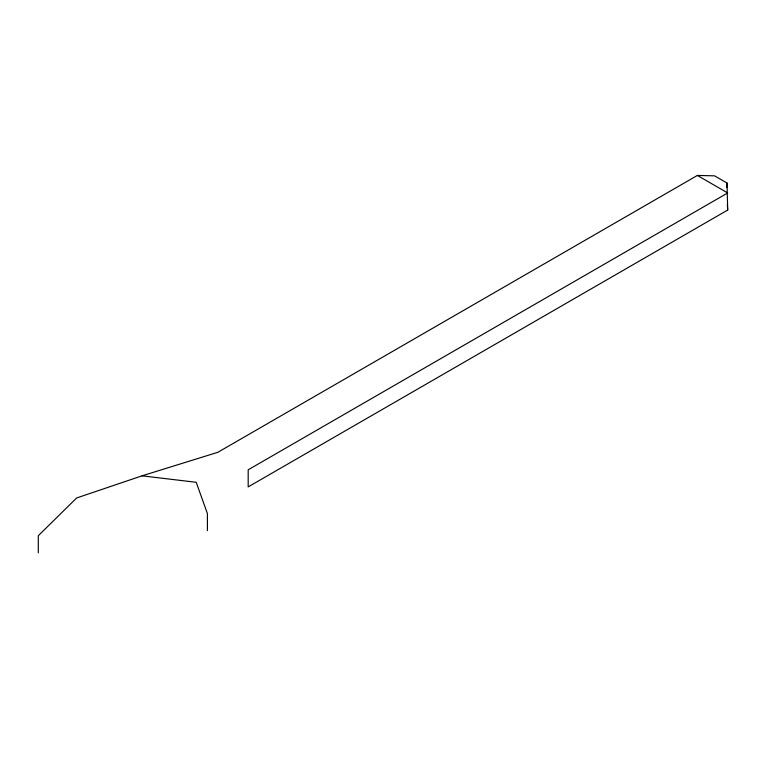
<?xml version="1.0" encoding="UTF-8"?>
<svg xmlns="http://www.w3.org/2000/svg" width="766" height="766" viewBox="0 0 766 766"><rect width="100%" height="100%" fill="white"/><g stroke="black" fill="none" stroke-linecap="round" stroke-linejoin="round"><path stroke-width="1.15" d="M697.366 175.443L727.7 192.955L248.184 469.807L248.184 486.898L727.7 210.047L727.02 183.017L714.582 175.835L697.366 175.443L217.85 452.294L142.045 475.83L76.638 497.967L38.3 535.731L38.3 552.822M142.045 475.83L196.211 482.293L207.404 513.565L207.404 530.656M727.317 204.522L727.7 210.047M727.02 183.017L727.02 187.574"/></g></svg>
